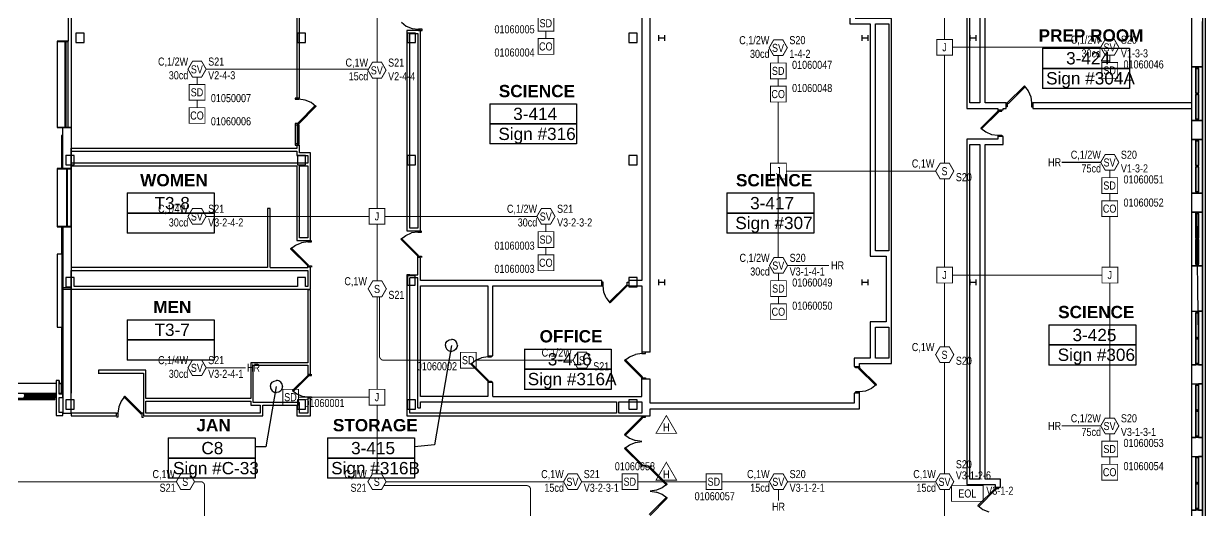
# Model space of a CAD drawing. Header units: inches. Extents: x 10004 to 17737, y 28227 to 35905.
# Drawn here: x 15290 to 17044, y 29352 to 30074 of the extents above; entities that cross this region are included whole.
import ezdxf
from ezdxf.enums import TextEntityAlignment as Align

# ---------------------------------------------------------------- set-up
doc = ezdxf.new("R2010")
doc.units = ezdxf.units.IN
doc.header["$LTSCALE"] = 0.25
doc.header["$MEASUREMENT"] = 0
for name, color, linetype in [('BACKGROUND', 8, 'Continuous'), ('CL-TEXT', 3, 'Continuous'), ('CO DETECTOR', 1, 'Continuous'), ('CONDUIT', 6, 'Continuous'), ('DOOR HOLDER', 1, 'Continuous'), ('EOL', 1, 'Continuous'), ('JUNCTION BOX', 1, 'Continuous'), ('SMOKE DETECTOR', 1, 'Continuous'), ('SPEAKER', 1, 'Continuous'), ('SPEAKER STROBE', 1, 'Continuous')]:
    doc.layers.add(name, color=color, linetype=linetype)
doc.styles.add('Arial', font='arial.ttf', dxfattribs={"width": 0.8})
doc.styles.add('ESSCOE_TEXT', font='arial.ttf', dxfattribs={"width": 0.8, "height": 12})
doc.styles.add('PDF Arial', font='arial.ttf')
doc.styles.add('PDF Arial Bold', font='arialbd.ttf')

# ---------------------------------------------------------------- blocks, each defined once
blk = doc.blocks.new('SIGA-COD')
at = {"layer": 'CO DETECTOR', "const_width": 1.3}
blk.add_lwpolyline([(-11.5, -11.7), (-11.5, 11.7), (11.9, 11.7), (11.9, -11.7)], close=True, dxfattribs=at)
at = {"layer": 'CO DETECTOR', "style": 'Arial', "width": 0.8}
blk.add_text('CO', height=12, dxfattribs=at).set_placement((0, 0), align=Align.MIDDLE)
for tag, p in [('ADDRESS', (20.6, 9)), ('ZONE', (20.6, -8.6))]:
    blk.add_attdef(tag, text='', height=12, dxfattribs=at).set_placement(p, align=Align.MIDDLE_LEFT)
blk.add_attdef('SUBSCRIPT', text='', height=12, dxfattribs=at).set_placement((-16.6, -9), align=Align.MIDDLE_RIGHT)
blk = doc.blocks.new('GC-S7')
at = {"layer": 'SPEAKER', "const_width": 1.46}
blk.add_lwpolyline([(13.8, 0.2), (7.1, 11.9), (-6.4, 11.9), (-13.2, 0.2), (-6.4, -11.5), (7.1, -11.5)], close=True, dxfattribs=at)
at = {"layer": 'SPEAKER', "style": 'Arial', "width": 0.8}
blk.add_text('S', height=12, dxfattribs=at).set_placement((0, 0), align=Align.MIDDLE)
for tag, p in [('C', (-15, 11.5)), ('1/2W', (-14.7, -8.8))]:
    blk.add_attdef(tag, text='', height=12, dxfattribs=at).set_placement(p, align=Align.MIDDLE_RIGHT)
blk.add_attdef('Speaker_Circuit', text='', height=12, dxfattribs=at).set_placement((16.8, -8.8), align=Align.MIDDLE_LEFT)
blk = doc.blocks.new('150X-AQN5')
at = {"layer": 'DOOR HOLDER', "const_width": 1.25}
blk.add_lwpolyline([(15.3, -8.8), (0, 17.6), (-15.3, -8.8)], close=True, dxfattribs=at)
at = {"layer": 'DOOR HOLDER', "style": 'Arial', "width": 0.8}
blk.add_text('H', height=12, dxfattribs=at).set_placement((0, 0), align=Align.MIDDLE)
blk.add_attdef('SUBSCRIPT', text='', height=12, dxfattribs=at).set_placement((11.4, 10.5), align=Align.MIDDLE_LEFT)
blk = doc.blocks.new('GC-S7VM')
at = {"layer": 'SPEAKER STROBE', "const_width": 1.46}
blk.add_lwpolyline([(13.8, 0.2), (7.1, 11.9), (-6.4, 11.9), (-13.2, 0.2), (-6.4, -11.5), (7.1, -11.5)], close=True, dxfattribs=at)
at = {"layer": 'SPEAKER STROBE', "style": 'Arial', "width": 0.8}
blk.add_text('SV', height=12, dxfattribs=at).set_placement((0, 0), align=Align.MIDDLE)
for tag, p in [('C', (-12.9, 11.5)), ('CANDELA', (-12.6, -8.8)), ('1/2W', (-12.6, -29.2))]:
    blk.add_attdef(tag, text='', height=12, dxfattribs=at).set_placement(p, align=Align.MIDDLE_RIGHT)
for tag, p in [('Speaker_Circuit', (16.8, 11.5)), ('Visual_Circuit', (16.8, -8.8))]:
    blk.add_attdef(tag, text='', height=12, dxfattribs=at).set_placement(p, align=Align.MIDDLE_LEFT)
blk = doc.blocks.new('SIGA-PD')
at = {"layer": 'SMOKE DETECTOR', "const_width": 1.3}
blk.add_lwpolyline([(-11.5, -11.7), (-11.5, 11.7), (11.9, 11.7), (11.9, -11.7)], close=True, dxfattribs=at)
at = {"layer": 'SMOKE DETECTOR', "style": 'Arial', "width": 0.8}
blk.add_text('SD', height=12, dxfattribs=at).set_placement((0, 0), align=Align.MIDDLE)
for tag, p in [('ADDRESS', (20.6, 9)), ('ZONE', (20.6, -8.6))]:
    blk.add_attdef(tag, text='', height=12, dxfattribs=at).set_placement(p, align=Align.MIDDLE_LEFT)
blk.add_attdef('SUBSCRIPT', text='', height=12, dxfattribs=at).set_placement((-16.6, -9), align=Align.MIDDLE_RIGHT)
blk = doc.blocks.new('JUNCTION BOX')
at = {"const_width": 1.3}
blk.add_lwpolyline([(-11.5, -11.7), (-11.5, 11.7), (11.9, 11.7), (11.9, -11.7)], close=True, dxfattribs=at)
at = {"style": 'Arial', "width": 0.8}
blk.add_text('J', height=12, dxfattribs=at).set_placement((0, 0), align=Align.MIDDLE)
blk.add_attdef('SUBSCRIPT', text='', height=12, dxfattribs=at).set_placement((-16.6, -9), align=Align.MIDDLE_RIGHT)
blk = doc.blocks.new('EOLR')
at = {"layer": 'EOL', "const_width": 1.25}
blk.add_lwpolyline([(-23.4, 11.7), (23.4, 11.7), (23.4, -11.7), (-23.4, -11.7)], close=True, dxfattribs=at)
at = {"layer": 'EOL', "style": 'Arial', "width": 0.8}
blk.add_text('EOL', height=12, dxfattribs=at).set_placement((0, 0), align=Align.MIDDLE)
for tag, p in [('CIRCUIT#', (28.6, 10.9)), ('EOL_VALUE', (28.9, -9.4))]:
    blk.add_attdef(tag, text='', height=12, dxfattribs=at).set_placement(p, align=Align.MIDDLE_LEFT)

msp = doc.modelspace()

# ---------------------------------------------------------------- linework, layer by layer
at = {"layer": 'BACKGROUND'}
for points in [[(17040, 31492.1), (17040, 28957.2), (16714.4, 28957.2)], [(17044.1, 28953), (17044.1, 31496.3), (17039.9, 31492.2)], [(15360.4, 30300.3), (15360.4, 30130.2), (15360.4, 30048.3), (15360.4, 29920.3), (15360.4, 29889.4)], [(15695.6, 30294), (15695.6, 29963.9)], [(16207.5, 30160.5), (16207.5, 29693.1), (16188.1, 29693.1)], [(16690.2, 30137.8), (16690.2, 30129.9), (16690.2, 29956.6), (16690.2, 29948.6)], [(15348, 30130.2), (15355.9, 30130.2), (15355.9, 30048.3), (15348, 30048.3)], [(16694.3, 30129.9), (16709.3, 30129.9), (16709.3, 29956.6), (16694.3, 29956.6)], [(16694.3, 29956.6), (16694.3, 30129.9)], [(16717.3, 29956.6), (16717.3, 30129.9)], [(16516.6, 30085.6), (16516.6, 30081.8), (16516.6, 30073.8)], [(15850.7, 30076.4), (15858, 30070.6)], [(15858, 30070.6), (15866.6, 30067.1)], [(15866.6, 30067.1), (15875.9, 30065.9), (15875.9, 30063.9)], [(15875.9, 30064), (15881.6, 30064), (15881.6, 30065.9), (15875.9, 30065.9)], [(16516.5, 30073.8), (16546.5, 30073.8), (16546.5, 29737.1), (16546.5, 29729.1)], [(16530.6, 29569.8), (16578.4, 29569.8), (16578.4, 29577.8), (16578.4, 29623.7), (16578.4, 29631.6), (16578.4, 29737.1), (16578.4, 30073.8), (16578.4, 30081.8), (16524.5, 30081.8)], [(16554.4, 30073.8), (16574.5, 30073.8), (16574.5, 29737.1), (16570.4, 29737.1)], [(16554.5, 29737.1), (16554.5, 30073.8)], [(16739.9, 29320.7), (17024.1, 29320.7), (17024.1, 29352.6), (17024.1, 29432.2), (17024.1, 29460.2), (17024.1, 29539.9), (17024.1, 29567.9), (17024.1, 29647.6), (17024.1, 29715.1), (17024.1, 29794.7), (17024.1, 29822.8), (17024.1, 29902.4), (17024.1, 29930.5), (17024.1, 30010.1), (17024.1, 30077.6)], [(17024, 28957.2), (17040, 28957.2), (17040, 28990), (17040, 29069.6), (17040, 29097.7), (17040, 29177.3), (17040, 29205.4), (17040, 29285), (17040, 29352.5), (17040, 29432.2), (17040, 29460.2), (17040, 29539.9), (17040, 29567.9), (17040, 29647.5), (17040, 29715.1), (17040, 29794.7), (17040, 29822.8), (17040, 29902.4), (17040, 29930.5), (17040, 30010.1), (17040, 30077.6)], [(15340, 30048.3), (15340, 30048), (15340, 29920.3)], [(15340, 30048), (15355.9, 30048), (15355.9, 30048.3), (15340, 30048.3)], [(15340, 29920.3), (15351.8, 29920.3), (15351.8, 30048), (15340, 30048)], [(15352.4, 29920.3), (15355.9, 29920.3), (15355.9, 30048), (15352.4, 30048)], [(15352.4, 30048), (15352.4, 29920.3)], [(15367.7, 30046.1), (15379.8, 30046.1), (15379.8, 30060.1), (15367.7, 30060.1)], [(15367.7, 30060.1), (15367.7, 30046.1)], [(15696.5, 30046.1), (15708.3, 30046.1), (15708.3, 30060.1), (15696.5, 30060.1)], [(15696.5, 30060.1), (15696.5, 30046.1)], [(15859, 30063.9), (15859, 29770.8), (15859, 29767)], [(15863.1, 30063.9), (15859, 30063.9)], [(15859.9, 30046.1), (15871.7, 30046.1), (15871.7, 30060.1), (15859.9, 30060.1)], [(15859.9, 30060.1), (15859.9, 30046.1)], [(15874.9, 30063.9), (15863.1, 30063.9)], [(15863.1, 30059.8), (15874.9, 30059.8), (15874.9, 29770.8), (15863.1, 29770.8)], [(15863.1, 29770.8), (15863.1, 30059.8)], [(15874.9, 29767), (15879.1, 29767), (15879.1, 30064), (15874.9, 30064)], [(16188.4, 30046.1), (16200.5, 30046.1), (16200.5, 30060.1), (16188.4, 30060.1)], [(16188.4, 30060.1), (16188.4, 30046.1)], [(16233, 30049), (16233, 30057.2)], [(16233, 30053.1), (16241.9, 30053.1)], [(16241.9, 30049), (16241.9, 30057.2)], [(16534.7, 30049), (16534.7, 30057.2)], [(16534.7, 30053.1), (16543.6, 30053.1)], [(16543.6, 30049), (16543.6, 30057.3)], [(16694.9, 30049), (16694.9, 30057.2)], [(16694.9, 30053.1), (16703.9, 30053.1)], [(16703.9, 30049), (16703.9, 30057.3)], [(16802.6, 30037.8), (16931.6, 30037.8), (16931.6, 30007.9), (16802.6, 30007.9), (16931.6, 30007.9), (16931.6, 29978.2), (16802.6, 29978.2)], [(16802.6, 30037.8), (16802.6, 30007.9), (16802.6, 29978.2)], [(17024, 30010.1), (17040, 30010.1), (17033.9, 30010.1)], [(17029.8, 29971.2), (17029.8, 30007.9), (17029.8, 29971.2), (17029.8, 30007.9), (17029.8, 30010.1), (17024.1, 30010.1)], [(17033.9, 30007.9), (17033.9, 29971.2), (17032.4, 29971.2), (17033.9, 29971.2), (17033.9, 30007.9), (17029.8, 30007.9), (17033.9, 30007.9), (17033.9, 30010.1), (17029.8, 30010.1)], [(17029.8, 30007.9), (17029.8, 29971.2), (17029.8, 29969.3)], [(17029.8, 29971.2), (17033.9, 29971.2), (17033.9, 30007.9), (17029.8, 30007.9), (17033.9, 30007.9), (17033.9, 29971.2)], [(16775.2, 29981.7), (16750.1, 29956.6)], [(16751.4, 29955.3), (16776.5, 29980.5), (16775.3, 29981.8)], [(16775.2, 29981.8), (16781, 29974.4)], [(15693, 29963.9), (15693, 29962)], [(15693, 29962), (15698.7, 29962), (15698.7, 29963.9), (15693, 29963.9)], [(15695.6, 29963.9), (15699.7, 29963.9)], [(15708, 29960.7), (15698.7, 29962)], [(15716.6, 29957.2), (15708, 29960.7)], [(16780.9, 29974.4), (16784.8, 29965.8)], [(16784.8, 29965.8), (16785.8, 29956.6), (16785.8, 29950.8)], [(17029.8, 29932.4), (17029.8, 29969.3), (17029.8, 29932.4), (17029.8, 29969.3), (17029.8, 29932.4), (17029.8, 29930.5), (17024.1, 29930.5)], [(17031.4, 29971.2), (17029.8, 29971.2), (17031.4, 29971.2), (17031.4, 29969.3), (17029.8, 29969.3), (17031.4, 29969.3), (17029.8, 29969.3)], [(17029.8, 29971.2), (17031.4, 29971.2), (17031.4, 29969.3)], [(17029.8, 29930.5), (17033.9, 29930.5), (17033.9, 29932.4), (17029.8, 29932.4), (17033.9, 29932.4), (17033.9, 29969.3), (17029.8, 29969.3)], [(17033.9, 29932.4), (17029.8, 29932.4), (17033.9, 29932.4), (17033.9, 29969.3), (17032.4, 29969.3)], [(17033.9, 29969.3), (17033.9, 29932.4), (17033.9, 29969.3), (17032.4, 29969.3), (17033.9, 29969.3), (17033.9, 29971.2), (17032.4, 29971.2)], [(15697.4, 29927.3), (15722.9, 29952.7)], [(15723, 29952.8), (15723.9, 29951.5), (15698.8, 29926)], [(15723.9, 29951.5), (15716.6, 29957.2)], [(15982, 29955.3), (16110.7, 29955.3), (16110.7, 29925.7), (15982, 29925.7), (16110.7, 29925.7), (16110.7, 29895.7), (15982, 29895.7)], [(15982, 29955.3), (15982, 29925.7), (15982, 29895.7)], [(16690.2, 29948.6), (16736.1, 29948.6), (16736.1, 29946.4), (16736.1, 29944.5), (16710.9, 29919.3)], [(16736.1, 29944.5), (16737.3, 29943.2), (16711.8, 29918)], [(16744, 29948.6), (16748.2, 29948.6), (16748.2, 29956.6), (16717.3, 29956.6)], [(16736, 29946.4), (16744, 29946.4), (16744, 29948.6)], [(16736, 29944.5), (16741.8, 29944.5), (16741.8, 29946.4)], [(16748.2, 29956.6), (16750.1, 29956.6), (16750.1, 29950.9), (16748.2, 29950.9)], [(16750.1, 29956.6), (16751.3, 29955.3)], [(16785.8, 29956.6), (16788, 29956.6), (16788, 29948.6)], [(16785.8, 29950.9), (16788, 29950.9)], [(16788, 29948.6), (17024.1, 29948.6), (17024.1, 29956.6), (16788, 29956.6)], [(15693, 29924.1), (15698.7, 29924.1), (15698.7, 29926), (15697.4, 29927.3)], [(15693, 29926), (15693, 29924.1), (15693, 29896.1), (15693, 29894.1)], [(15698.7, 29926), (15693, 29926)], [(17024, 29930.5), (17040, 29930.5), (17033.9, 29930.5)], [(15340, 29920.3), (15340, 29920.3)], [(15346.4, 29908.2), (15346.4, 29907.8), (15346.4, 29859.1)], [(15346.4, 29907.8), (15348, 29907.8), (15348, 29908.2), (15346.4, 29908.2)], [(15346.7, 29859.1), (15348, 29859.1), (15348, 29889.4), (15348, 29920.3)], [(15348, 29859.1), (15348, 29907.8), (15346.7, 29907.8)], [(15346.7, 29907.8), (15346.7, 29859.1)], [(15348, 29920.3), (15360.4, 29920.3), (15356, 29920.3)], [(15355.9, 29920.3), (15355.9, 29920.3)], [(15696.2, 29924.1), (15696.2, 29896)], [(15696.2, 29896), (15697.1, 29896), (15697.1, 29924.1), (15696.2, 29924.1)], [(15698.7, 29924.1), (15698.7, 29896)], [(16726.8, 29909.8), (16736.1, 29908.8), (16736.1, 29906.6), (16736.1, 29902.7), (16690.2, 29902.7)], [(16711.8, 29918), (16710.9, 29919.3)], [(16710.9, 29919.3), (16718.2, 29913.6)], [(16718.2, 29913.6), (16726.8, 29909.8)], [(16736, 29908.8), (16741.8, 29908.8), (16741.8, 29906.6)], [(15695.6, 29894.1), (15695.6, 29889), (15360.4, 29889)], [(15693, 29894.1), (15698.7, 29894.1), (15698.7, 29896), (15693, 29896)], [(15699.7, 29882.7), (15699.7, 29894.1), (15695.6, 29894.1)], [(16690.2, 29902.7), (16690.2, 29894.8), (16690.2, 29398.4), (16690.2, 29390.5)], [(16694.3, 29894.8), (16709.3, 29894.8), (16709.3, 29398.4), (16694.3, 29398.4)], [(16694.3, 29398.4), (16694.3, 29894.8)], [(16717.2, 29894.8), (16744, 29894.8), (16744, 29902.7), (16744, 29906.6), (16736, 29906.6)], [(16717.3, 29398.4), (16717.3, 29894.8)], [(17024, 29902.4), (17040, 29902.4), (17033.9, 29902.4)], [(17029.8, 29863.6), (17029.8, 29900.5), (17029.8, 29863.6), (17029.8, 29900.5), (17029.8, 29902.4), (17024.1, 29902.4)], [(17033.9, 29900.5), (17033.9, 29863.6), (17032.4, 29863.6), (17033.9, 29863.6), (17033.9, 29900.5), (17029.8, 29900.5), (17033.9, 29900.5), (17033.9, 29902.4), (17029.8, 29902.4)], [(17029.8, 29900.5), (17029.8, 29863.6), (17029.8, 29861.6)], [(17029.8, 29863.6), (17033.9, 29863.6), (17033.9, 29900.5), (17029.8, 29900.5), (17033.9, 29900.5), (17033.9, 29863.6)], [(15352.8, 29864.8), (15364.9, 29864.8), (15364.9, 29878.8), (15352.8, 29878.8)], [(15352.8, 29878.9), (15352.8, 29864.8)], [(15360.4, 29884.9), (15695.6, 29884.9), (15695.6, 29878.5)], [(15699.7, 29878.5), (15711.8, 29878.5), (15711.8, 29867.1), (15360.4, 29867.1)], [(15695.6, 29878.5), (15699.7, 29878.5)], [(15696.5, 29864.8), (15708.3, 29864.8), (15708.3, 29878.8), (15696.5, 29878.8)], [(15696.5, 29878.8), (15696.5, 29864.8)], [(15711.8, 29752.7), (15715.6, 29752.7), (15715.6, 29878.5), (15715.6, 29882.7), (15699.7, 29882.7)], [(15859.9, 29864.8), (15871.7, 29864.8), (15871.7, 29878.8), (15859.9, 29878.8)], [(15859.9, 29878.8), (15859.9, 29864.8)], [(16188.4, 29878.8), (16188.4, 29864.8)], [(16188.4, 29864.8), (16200.5, 29864.8), (16200.5, 29878.8), (16188.4, 29878.8)], [(15340, 29859.1), (15340, 29858.8), (15340, 29773.1), (15340, 29772.8)], [(15340, 29858.8), (15360.4, 29858.8), (15360.4, 29859.1), (15340, 29859.1)], [(15340, 29773.1), (15354, 29773.1), (15354, 29858.8), (15340, 29858.8)], [(15348, 29859.1), (15360.4, 29859.1), (15360.4, 29772.8), (15360.4, 29712.2)], [(15354.6, 29858.8), (15354.6, 29773.1)], [(15354.7, 29773.1), (15360.4, 29773.1), (15360.4, 29858.8), (15354.7, 29858.8)], [(15360.4, 29863.2), (15695.6, 29863.2), (15695.6, 29752.7)], [(15699.7, 29863.2), (15711.8, 29863.2), (15711.8, 29756.5), (15699.7, 29756.5)], [(15699.7, 29756.5), (15699.7, 29863.2)], [(17029.8, 29824.7), (17029.8, 29861.6), (17029.8, 29824.7), (17029.8, 29861.6), (17029.8, 29824.7), (17029.8, 29822.8), (17024.1, 29822.8)], [(17031.4, 29863.6), (17029.8, 29863.6), (17031.4, 29863.6), (17031.4, 29861.6), (17029.8, 29861.6), (17031.4, 29861.6), (17029.8, 29861.6)], [(17029.8, 29863.6), (17031.4, 29863.6), (17031.4, 29861.6)], [(17029.8, 29822.8), (17033.9, 29822.8), (17033.9, 29824.7), (17029.8, 29824.7), (17033.9, 29824.7), (17033.9, 29861.6), (17029.8, 29861.6)], [(17033.9, 29824.7), (17029.8, 29824.7), (17033.9, 29824.7), (17033.9, 29861.6), (17032.4, 29861.6)], [(17033.9, 29861.6), (17033.9, 29824.7), (17033.9, 29861.6), (17032.4, 29861.6), (17033.9, 29861.6), (17033.9, 29863.6), (17032.4, 29863.6)], [(15443.9, 29823.1), (15572.9, 29823.1), (15572.9, 29793.1), (15443.9, 29793.1), (15572.9, 29793.1), (15572.9, 29763.2), (15443.9, 29763.2)], [(15443.9, 29823.1), (15443.9, 29793.1), (15443.9, 29763.2)], [(16333.7, 29823.1), (16462.7, 29823.1), (16462.7, 29793.2), (16333.7, 29793.2), (16462.7, 29793.2), (16462.7, 29763.2), (16333.7, 29763.2)], [(16333.7, 29823.1), (16333.7, 29793.1), (16333.7, 29763.2)], [(17024, 29822.8), (17040, 29822.8), (17033.9, 29822.8)], [(15651.9, 29799.8), (15651.9, 29712.2), (15360.4, 29712.2)], [(15655.7, 29712.2), (15655.7, 29799.8), (15651.9, 29799.8)], [(17024, 29794.7), (17040, 29794.7), (17033.9, 29794.7)], [(17029.8, 29756.2), (17029.8, 29792.8), (17029.8, 29756.2), (17029.8, 29792.8), (17029.8, 29794.7), (17024.1, 29794.7)], [(17033.9, 29792.8), (17033.9, 29756.2), (17032.4, 29756.2), (17033.9, 29756.2), (17033.9, 29792.8), (17029.8, 29792.8), (17033.9, 29792.8), (17033.9, 29794.7), (17029.8, 29794.7)], [(17029.8, 29792.8), (17029.8, 29756.2), (17029.8, 29754)], [(17029.8, 29756.2), (17033.9, 29756.2), (17033.9, 29792.8), (17029.8, 29792.8), (17033.9, 29792.8), (17033.9, 29756.2)], [(17032.3, 29792.8), (17031.4, 29792.8)], [(15360.4, 29772.8), (15360.4, 29773.1), (15340, 29773.1)], [(15340, 29772.8), (15360.4, 29772.8), (15348, 29772.8)], [(15346.4, 29772.8), (15346.4, 29732.3)], [(15346.7, 29772.8), (15346.7, 29540.5), (15346.7, 29526.2)], [(15348, 29526.2), (15348, 29540.5), (15346.7, 29540.5), (15348, 29540.5), (15348, 29772.8), (15346.7, 29772.8)], [(15348, 29772.8), (15348, 29680.1)], [(15695.6, 29752.7), (15699.7, 29752.7)], [(15699.7, 29752.7), (15711.8, 29752.7), (15711.8, 29750.5), (15702.3, 29749.2)], [(15711.8, 29750.5), (15717.2, 29750.5), (15717.2, 29752.7)], [(15849.7, 29754.3), (15857.1, 29760)], [(15851, 29755.6), (15849.8, 29754.3)], [(15863.1, 29701.4), (15874.9, 29701.4), (15874.9, 29727.2), (15874.9, 29729.1), (15849.8, 29754.3)], [(15874.9, 29729.1), (15876.2, 29730.4), (15851, 29755.5)], [(15857.1, 29760), (15865.7, 29763.8)], [(15859, 29767), (15874.9, 29767), (15874.9, 29764.8), (15865.7, 29763.8)], [(15874.9, 29764.8), (15880.6, 29764.8), (15880.6, 29767)], [(17029.8, 29717.3), (17029.8, 29754), (17029.8, 29717.3), (17029.8, 29754), (17029.8, 29717.3), (17029.8, 29715.1), (17024.1, 29715.1)], [(17031.4, 29756.2), (17029.8, 29756.2), (17031.4, 29756.2), (17031.4, 29754), (17029.8, 29754), (17031.4, 29754), (17029.8, 29754)], [(17029.8, 29756.2), (17031.4, 29756.2), (17031.4, 29754)], [(17029.8, 29715.1), (17033.9, 29715.1), (17033.9, 29717.3), (17029.8, 29717.3), (17033.9, 29717.3), (17033.9, 29754), (17029.8, 29754)], [(17033.9, 29717.3), (17029.8, 29717.3), (17033.9, 29717.3), (17033.9, 29754), (17032.4, 29754)], [(17032.3, 29754), (17032.3, 29756.2)], [(17033.9, 29754), (17033.9, 29717.3), (17033.9, 29754), (17032.4, 29754), (17033.9, 29754), (17033.9, 29756.2), (17032.4, 29756.2)], [(15346.4, 29732.3), (15346.7, 29732.3), (15340, 29732.3)], [(15340, 29732.3), (15340, 29623.7)], [(15655.8, 29712.2), (15711.8, 29712.2), (15711.8, 29712.9), (15711.8, 29714.8), (15686.3, 29739.9)], [(15686.3, 29739.9), (15693.6, 29745.7)], [(15687.6, 29741.2), (15686.3, 29739.9)], [(15711.8, 29714.8), (15712.7, 29716), (15687.6, 29741.2)], [(15693.7, 29745.7), (15702.3, 29749.2)], [(16570.4, 29737.1), (16554.4, 29737.1)], [(15711.8, 29714.8), (15717.2, 29714.8), (15717.2, 29712.9)], [(15874.9, 29729.1), (15880.6, 29729.1), (15880.6, 29727.2)], [(15879.1, 29693.1), (15879.1, 29727.2), (15874.9, 29727.2)], [(16546.5, 29729.1), (16570.4, 29729.1), (16570.4, 29631.6), (16546.5, 29631.6)], [(17024, 29715.1), (17040, 29715.1), (17033.9, 29715.1)], [(15348, 29680.1), (15360.4, 29680.1), (15360.4, 29708.1)], [(15364.9, 29684.2), (15364.9, 29697.6), (15352.8, 29697.6)], [(15352.8, 29697.6), (15352.8, 29683.6)], [(15360.4, 29708.1), (15711.8, 29708.1), (15711.8, 29684.2), (15708.3, 29684.2)], [(15696.5, 29697.6), (15696.5, 29684.2), (15364.8, 29684.2)], [(15708.3, 29684.2), (15708.3, 29697.6), (15696.5, 29697.6)], [(15711.8, 29680.4), (15715.6, 29680.4), (15715.6, 29712.9), (15711.8, 29712.9)], [(15859, 29701.4), (15859, 29682.3), (15859, 29496.2), (15859, 29492.1)], [(15863.1, 29701.4), (15859, 29701.4)], [(15859.6, 29686.4), (15871.4, 29686.4), (15871.4, 29700.1), (15859.6, 29700.1)], [(15859.6, 29700.1), (15859.6, 29686.4)], [(15874.9, 29504.2), (15874.9, 29697.3), (15863.1, 29697.3)], [(15863.1, 29496.2), (15863.1, 29682.3), (15863.1, 29697.3)], [(16188.4, 29683.6), (16200.5, 29683.6), (16200.5, 29697.6), (16188.4, 29697.6)], [(16188.4, 29697.6), (16188.4, 29683.6)], [(15348, 29682.3), (15348, 29496.2)], [(15348, 29496.2), (15360.7, 29496.2), (15360.7, 29682.3), (15348, 29682.3)], [(15352.8, 29683.6), (15360.4, 29683.6), (15360.4, 29680.4)], [(15360.4, 29680.4), (15711.8, 29680.4)], [(15986.7, 29685.2), (16148.3, 29685.2), (16148.3, 29693.1), (15879.1, 29693.1)], [(15879.1, 29521.1), (15879.1, 29685.2)], [(15879.1, 29685.1), (15978.8, 29685.1), (15978.8, 29581.6), (15978.8, 29579.7), (15969.5, 29578.4)], [(15978.7, 29581.6), (15986.7, 29581.6), (15986.7, 29685.1)], [(16148.2, 29685.1), (16150.1, 29685.1), (16150.1, 29690.9), (16148.2, 29690.9)], [(16151.4, 29675.9), (16150.2, 29685.1)], [(16184.9, 29686.4), (16159.4, 29661.3)], [(16160.7, 29660), (16185.9, 29685.2), (16185.9, 29690.9)], [(16185.9, 29685.2), (16184.9, 29686.4)], [(16188.1, 29693.1), (16188.1, 29685.1), (16185.8, 29685.1)], [(16185.8, 29690.9), (16188.1, 29690.9)], [(16188.1, 29685.2), (16207.5, 29685.2), (16207.5, 29586.7), (16207.5, 29584.8), (16198.3, 29583.5)], [(16233, 29686.4), (16233, 29694.7)], [(16233, 29690.6), (16241.9, 29690.6)], [(16241.9, 29686.4), (16241.9, 29694.7)], [(16534.7, 29686.4), (16534.7, 29694.7)], [(16534.7, 29690.6), (16543.6, 29690.6)], [(16543.6, 29686.4), (16543.6, 29694.7)], [(16694.9, 29686.4), (16694.9, 29694.7)], [(16694.9, 29690.6), (16703.9, 29690.6)], [(16703.9, 29686.4), (16703.9, 29694.7)], [(15711.8, 29679.4), (15711.8, 29571.1), (15627.1, 29571.1)], [(15711.8, 29554.2), (15715.6, 29554.2), (15715.6, 29679.4), (15711.8, 29679.4)], [(16154.9, 29667.3), (16151.4, 29675.9)], [(16159.4, 29661.3), (16160.7, 29660), (16155, 29667.3)], [(17024, 29647.5), (17040, 29647.5), (17033.9, 29647.5)], [(17024.1, 29647.6), (17029.8, 29647.6), (17029.8, 29645.3), (17029.8, 29608.7), (17029.8, 29645.3), (17029.8, 29608.7), (17029.8, 29645.3)], [(17029.8, 29647.6), (17033.9, 29647.6), (17033.9, 29645.3), (17029.8, 29645.3), (17033.9, 29645.3), (17029.8, 29645.3), (17033.9, 29645.3), (17033.9, 29608.7), (17032.4, 29608.7), (17033.9, 29608.7), (17033.9, 29606.8), (17032.4, 29606.8), (17033.9, 29606.8), (17032.4, 29606.8)], [(17029.8, 29608.7), (17033.9, 29608.7), (17033.9, 29645.3), (17033.9, 29608.7), (17032.4, 29608.7)], [(15443.9, 29634.8), (15572.9, 29634.8), (15572.9, 29604.9), (15443.9, 29604.9), (15572.9, 29604.9), (15572.9, 29574.9), (15443.9, 29574.9)], [(15443.9, 29634.8), (15443.9, 29604.9), (15443.9, 29574.9)], [(16546.5, 29631.6), (16546.5, 29623.7), (16546.5, 29577.8), (16530.5, 29577.8)], [(16811.8, 29627.5), (16940.9, 29627.5), (16940.9, 29597.5), (16811.8, 29597.5), (16940.9, 29597.5), (16940.9, 29567.6), (16811.8, 29567.6)], [(16811.9, 29627.5), (16811.9, 29597.5), (16811.9, 29567.6)], [(15340, 29623.7), (15346.7, 29623.7), (15346.4, 29623.7)], [(15346.4, 29623.7), (15346.4, 29526.8)], [(16554.4, 29623.7), (16574.5, 29623.7), (16574.5, 29577.8), (16554.4, 29577.8)], [(16554.5, 29577.8), (16554.5, 29623.7)], [(15924.9, 29596.6), (15900.1, 29449.1)], [(17024.1, 29567.9), (17029.8, 29567.9), (17029.8, 29569.8), (17029.8, 29606.8), (17029.8, 29569.8), (17029.8, 29606.8)], [(17031.4, 29606.8), (17029.8, 29606.8), (17031.4, 29606.8), (17031.4, 29608.7), (17029.8, 29608.7), (17031.4, 29608.7), (17029.8, 29608.7)], [(17029.8, 29569.8), (17029.8, 29606.8), (17029.8, 29608.7)], [(17031.4, 29608.7), (17031.4, 29606.8), (17029.8, 29606.8)], [(17029.8, 29606.8), (17033.9, 29606.8), (17033.9, 29569.8), (17029.8, 29569.8), (17033.9, 29569.8), (17033.9, 29567.9), (17029.8, 29567.9)], [(17033.9, 29569.8), (17033.9, 29606.8)], [(15953.6, 29569.2), (15960.9, 29574.9)], [(15960.9, 29574.9), (15969.5, 29578.4)], [(15978.8, 29579.7), (15984.5, 29579.7), (15984.5, 29581.6)], [(16033.2, 29591.5), (16161.9, 29591.5), (16161.9, 29561.5), (16033.2, 29561.5), (16161.9, 29561.5), (16161.9, 29531.6), (16033.2, 29531.6)], [(16033.3, 29591.5), (16033.3, 29561.5), (16033.3, 29531.6)], [(16182, 29574.3), (16189.4, 29580)], [(16183.3, 29575.5), (16182, 29574.3)], [(16207.5, 29548.8), (16208.8, 29550.1), (16183.3, 29575.5)], [(16189.4, 29580), (16198.3, 29583.5)], [(16207.5, 29584.8), (16213.2, 29584.8), (16213.2, 29586.7)], [(16219.9, 29586.7), (16207.5, 29586.7)], [(16530.6, 29577.8), (16522.6, 29577.8)], [(16522.6, 29577.8), (16522.6, 29565.7)], [(15471.6, 29517.9), (15471.6, 29555.8), (15471.6, 29559.9), (15400.9, 29559.9)], [(15400.9, 29559.9), (15400.9, 29555.8)], [(15627.1, 29571.1), (15627.1, 29567.3), (15627.1, 29517.9), (15471.6, 29517.9)], [(15630.9, 29567.3), (15711.8, 29567.3), (15711.8, 29554.2), (15711.8, 29552.3), (15689.2, 29529.7)], [(15630.9, 29512.1), (15630.9, 29567.3)], [(15953.6, 29569.2), (15978.8, 29544), (15978.8, 29541.8), (15978.8, 29521.1), (15879.1, 29521.1)], [(15954.6, 29570.5), (15953.6, 29569.2)], [(15978.8, 29544), (15980, 29545), (15954.5, 29570.5)], [(15986.7, 29521.1), (16207.5, 29521.1), (16207.5, 29546.9), (16207.5, 29548.8), (16182.1, 29574.3)], [(16522.6, 29565.7), (16530.6, 29565.7), (16530.6, 29569.8)], [(16524.8, 29563.8), (16524.8, 29565.7)], [(16530.6, 29565.7), (16530.6, 29563.8), (16524.9, 29563.8)], [(16530.6, 29563.8), (16529.3, 29562.5)], [(16529.3, 29562.5), (16554.8, 29537.3)], [(16554.8, 29537.3), (16556, 29538.6), (16530.5, 29563.8)], [(17033.9, 29567.9), (17040, 29567.9), (17024, 29567.9)], [(15338.4, 29540.5), (15197.2, 29540.5)], [(15338.4, 29545), (15338.4, 29497.2), (15338.4, 29493)], [(15342.5, 29545), (15338.4, 29545)], [(15342.5, 29524.6), (15342.5, 29545), (15342.5, 29540.5)], [(15342.5, 29540.5), (15342.9, 29540.5), (15342.9, 29545), (15342.5, 29545)], [(15342.6, 29526.2), (15346.4, 29526.2), (15346.4, 29540.5), (15342.6, 29540.5)], [(15346.4, 29540.5), (15346.4, 29540.5)], [(15400.8, 29555.8), (15467.7, 29555.8), (15467.7, 29496.2), (15467.7, 29492.1)], [(15711.8, 29552.3), (15712.7, 29551), (15690.4, 29528.7)], [(15711.8, 29552.3), (15717.2, 29552.3), (15717.2, 29554.2)], [(15986.7, 29521.1), (15986.7, 29541.8), (15978.7, 29541.8)], [(15978.8, 29544), (15984.5, 29544), (15984.5, 29541.8)], [(16207.5, 29548.8), (16213.2, 29548.8), (16213.2, 29546.9)], [(16219.9, 29510.9), (16219.9, 29546.9), (16207.5, 29546.9)], [(17024, 29539.9), (17040, 29539.9), (17033.9, 29539.9)], [(17024.1, 29539.9), (17029.8, 29539.9), (17029.8, 29538), (17029.8, 29501), (17029.8, 29538), (17029.8, 29501), (17029.8, 29538)], [(17029.8, 29539.9), (17033.9, 29539.9), (17033.9, 29538), (17029.8, 29538), (17033.9, 29538), (17029.8, 29538), (17033.9, 29538), (17033.9, 29501), (17032.4, 29501), (17033.9, 29501), (17033.9, 29499.1), (17032.4, 29499.1), (17033.9, 29499.1), (17032.4, 29499.1)], [(15197.2, 29526.2), (15338.4, 29526.2)], [(15291.9, 29519.8), (15291.9, 29524.9), (15290, 29524.9)], [(15291.9, 29524.9), (15336.2, 29524.9), (15336.2, 29519.8)], [(15291.9, 29522.7), (15336.2, 29522.7), (15336.2, 29523.6), (15291.9, 29523.6), (15336.2, 29523.6)], [(15291.9, 29523.6), (15291.9, 29522.7)], [(15336.2, 29519.8), (15338.4, 29519.8), (15338.4, 29524.9), (15336.2, 29524.9)], [(15342.6, 29519.5), (15348, 29519.5), (15348, 29524.6), (15342.6, 29524.6)], [(15346.7, 29526.8), (15346.4, 29526.8)], [(15348, 29538), (15346.7, 29538)], [(15348, 29534.1), (15346.7, 29534.1)], [(15348, 29530), (15346.7, 29530)], [(15665, 29535.7), (15649.4, 29446.5)], [(15690.5, 29528.7), (15689.2, 29529.7)], [(15689.2, 29529.7), (15695.6, 29524.9)], [(15695.5, 29524.9), (15703.5, 29521.7)], [(16522.6, 29525.9), (16522.6, 29510.9), (16219.9, 29510.9)], [(16220, 29502.9), (16530.6, 29502.9), (16530.6, 29510.9), (16530.6, 29525.9), (16522.6, 29525.9)], [(16524.8, 29528.1), (16524.8, 29525.9)], [(16530.6, 29525.9), (16530.6, 29528.1), (16524.9, 29528.1)], [(16539.8, 29529), (16530.5, 29528.1)], [(16548.4, 29532.9), (16539.8, 29529)], [(16556, 29538.6), (16548.4, 29532.9)], [(17029.8, 29501), (17033.9, 29501), (17033.9, 29538), (17033.9, 29501)], [(17032.4, 29501), (17033.9, 29501), (17033.9, 29538)], [(15290, 29519.8), (15291.9, 29519.8), (15291.9, 29520.8)], [(15336.2, 29520.8), (15336.2, 29519.8), (15291.9, 29519.8)], [(15336.2, 29518.2), (15336.2, 29518.2)], [(15336.2, 29518.2), (15336.2, 29518.2)], [(15336.2, 29518.2), (15336.2, 29518.2)], [(15336.2, 29516.9), (15336.2, 29517.3), (15336.2, 29516.9), (15336.2, 29517.3), (15336.2, 29517.6), (15336.2, 29517.3), (15336.2, 29517.6), (15336.2, 29517.9), (15336.2, 29517.6), (15336.2, 29517.9), (15336.2, 29518.2), (15336.2, 29517.9), (15336.2, 29518.2), (15336.2, 29517.9), (15336.2, 29517.6), (15336.2, 29517.3), (15336.2, 29516.9), (15336.2, 29516.6)], [(15336.2, 29517.9), (15336.2, 29517.9)], [(15336.2, 29517.9), (15336.2, 29517.9)], [(15336.2, 29517.9), (15336.2, 29517.9)], [(15336.2, 29517.9), (15336.2, 29517.9)], [(15336.2, 29517.3), (15336.2, 29517.3)], [(15336.2, 29517.3), (15336.2, 29517.3)], [(15336.2, 29517.3), (15336.2, 29517.3)], [(15336.2, 29517.3), (15336.2, 29517.3)], [(15336.2, 29516.9), (15336.2, 29516.9)], [(15336.2, 29516.9), (15336.2, 29516.9)], [(15342.5, 29497.2), (15342.5, 29519.5)], [(15352.8, 29502.3), (15364.9, 29502.3), (15364.9, 29516.3), (15352.8, 29516.3)], [(15352.8, 29516.3), (15352.8, 29502.3)], [(15431.1, 29505.5), (15429.8, 29496.2)], [(15434.6, 29514.1), (15431.1, 29505.5)], [(15439.1, 29520.1), (15440.4, 29521.4), (15434.6, 29514.1)], [(15464.3, 29495), (15439.1, 29520.1)], [(15440.3, 29521.4), (15465.5, 29496.2), (15465.5, 29490.5)], [(15467.7, 29492.1), (15644.9, 29492.1), (15644.9, 29496.2), (15644.9, 29508)], [(15471.6, 29496.2), (15471.6, 29514.1)], [(15471.6, 29514.1), (15627.1, 29514.1), (15627.1, 29512.2), (15627.1, 29508)], [(15627.1, 29508), (15641.1, 29508), (15641.1, 29496.2), (15471.6, 29496.2)], [(15695.6, 29512.2), (15630.9, 29512.2)], [(15644.9, 29508), (15695.6, 29508), (15695.6, 29492.1)], [(15699.7, 29496.2), (15699.7, 29512.2), (15695.6, 29512.2)], [(15696.5, 29502.3), (15708.3, 29502.3), (15708.3, 29516.3), (15696.5, 29516.3)], [(15696.5, 29516.3), (15696.5, 29502.3)], [(15703.5, 29521.7), (15711.8, 29520.4), (15711.8, 29518.5), (15711.8, 29496.2), (15699.7, 29496.2)], [(15711.8, 29520.4), (15717.2, 29520.4), (15717.2, 29518.5)], [(15711.8, 29492.1), (15715.6, 29492.1), (15715.6, 29518.5), (15711.8, 29518.5)], [(15859.9, 29502.3), (15871.7, 29502.3), (15871.7, 29516.3), (15859.9, 29516.3)], [(15859.9, 29516.3), (15859.9, 29502.3)], [(15879.1, 29513.1), (16169.9, 29513.1), (16169.9, 29496.2), (15863.2, 29496.2)], [(15874.9, 29504.2), (15879.1, 29504.2), (15879.1, 29513.1)], [(16173.7, 29513.1), (16207.5, 29513.1), (16207.5, 29496.2), (16173.7, 29496.2)], [(16173.7, 29496.2), (16173.7, 29513.1)], [(16188.4, 29502.3), (16200.5, 29502.3), (16200.5, 29516.3), (16188.4, 29516.3)], [(16188.4, 29516.3), (16188.4, 29502.3)], [(15338.4, 29493), (15348, 29493), (15348, 29497.2), (15342.6, 29497.2)], [(15360.7, 29492.1), (15427.9, 29492.1), (15427.9, 29496.2), (15360.7, 29496.2)], [(15360.7, 29496.2), (15360.7, 29492.1)], [(15427.9, 29496.2), (15429.8, 29496.2), (15429.8, 29490.5), (15427.9, 29490.5)], [(15465.5, 29496.2), (15464.3, 29494.9)], [(15467.7, 29496.2), (15465.5, 29496.2)], [(15465.5, 29490.5), (15467.7, 29490.5)], [(15695.6, 29492.1), (15699.7, 29492.1)], [(15699.7, 29492.1), (15711.8, 29492.1)], [(15859, 29492.1), (16169.9, 29492.1)], [(16169.9, 29492.1), (16173.7, 29492.1)], [(16173.7, 29492.1), (16207.5, 29492.1), (16207.5, 29490.2), (16182.1, 29464.7)], [(16207.5, 29490.2), (16208.8, 29488.9), (16183.3, 29463.4)], [(16207.5, 29492.1), (16219.9, 29492.1), (16219.9, 29502.9)], [(16207.5, 29490.2), (16213.2, 29490.2), (16213.2, 29492.1)], [(17024.1, 29460.2), (17029.8, 29460.2), (17029.8, 29462.1), (17029.8, 29499.1), (17029.8, 29462.1), (17029.8, 29499.1)], [(17031.4, 29499.1), (17029.8, 29499.1), (17031.4, 29499.1), (17031.4, 29501), (17029.8, 29501), (17031.4, 29501), (17029.8, 29501)], [(17029.8, 29462.1), (17029.8, 29499.1), (17029.8, 29501)], [(17031.4, 29501), (17031.4, 29499.1), (17029.8, 29499.1)], [(17029.8, 29499.1), (17033.9, 29499.1), (17033.9, 29462.1), (17029.8, 29462.1), (17033.9, 29462.1), (17033.9, 29460.2), (17029.8, 29460.2)], [(17033.9, 29462.1), (17033.9, 29499.1)], [(15504.7, 29459.6), (15633.8, 29459.6), (15633.8, 29429.6), (15504.7, 29429.6), (15633.8, 29429.6), (15633.8, 29399.7), (15504.7, 29399.7)], [(15504.7, 29459.6), (15504.7, 29429.6), (15504.7, 29399.7)], [(15741.1, 29459.6), (15870.1, 29459.6), (15870.1, 29429.6), (15741.1, 29429.6), (15870.1, 29429.6), (15870.1, 29399.7), (15741.1, 29399.7)], [(15741.1, 29459.6), (15741.1, 29429.6), (15741.1, 29399.7)], [(16183.3, 29463.4), (16182, 29464.7)], [(16182, 29464.7), (16189.4, 29459)], [(16189.4, 29459), (16198.3, 29455.5)], [(16189.4, 29449.4), (16198.3, 29452.9)], [(16198.3, 29452.9), (16207.5, 29454.2), (16198.3, 29455.5)], [(17033.9, 29460.2), (17040, 29460.2), (17024, 29460.2)], [(15649.3, 29446.5), (15633.7, 29446.5)], [(15900.1, 29449.1), (15870.1, 29446.5)], [(16182, 29443.7), (16189.4, 29449.4)], [(16183.3, 29444.9), (16182, 29443.7)], [(16207.5, 29416.3), (16207.5, 29418.5), (16182.1, 29443.7)], [(16207.5, 29418.5), (16208.8, 29419.8), (16183.3, 29444.9)], [(16207.5, 29418.5), (16213.2, 29418.5), (16213.2, 29416.3)], [(16214.2, 29416.3), (16214.2, 29418.5)], [(16219.9, 29418.5), (16219.9, 29416.3), (16214.2, 29416.3)], [(17024, 29432.2), (17040, 29432.2), (17033.9, 29432.2)], [(17024.1, 29432.2), (17029.8, 29432.2), (17029.8, 29430.3), (17029.8, 29393.6), (17029.8, 29430.3), (17029.8, 29393.6), (17029.8, 29430.3)], [(17029.8, 29432.2), (17033.9, 29432.2), (17033.9, 29430.3), (17029.8, 29430.3), (17033.9, 29430.3), (17029.8, 29430.3), (17033.9, 29430.3), (17033.9, 29393.6), (17032.4, 29393.6), (17033.9, 29393.6), (17033.9, 29391.4), (17032.4, 29391.4), (17033.9, 29391.4), (17032.4, 29391.4)], [(17029.8, 29393.6), (17033.9, 29393.6), (17033.9, 29430.3), (17033.9, 29393.6)], [(17032.4, 29393.6), (17033.9, 29393.6), (17033.9, 29430.3)], [(16219.9, 29416.3), (16218.7, 29415.3)], [(16218.7, 29415.3), (16243.8, 29389.8)], [(16243.8, 29389.8), (16245.1, 29391.1), (16220, 29416.3)], [(16229.2, 29381.9), (16220, 29380.6), (16229.2, 29379.3)], [(16237.8, 29385.4), (16229.2, 29381.9)], [(16245.1, 29391.1), (16237.8, 29385.4)], [(16690.2, 29390.5), (16731.9, 29390.5), (16731.9, 29386.6), (16731.9, 29384.4), (16706.4, 29359.2)], [(16731.9, 29384.4), (16733.2, 29383.4), (16707.7, 29358)], [(16731.9, 29398.4), (16717.3, 29398.4)], [(16731.9, 29386.6), (16739.9, 29386.6), (16739.9, 29398.4), (16731.9, 29398.4)], [(16731.9, 29384.4), (16737.6, 29384.4), (16737.6, 29386.6)], [(17024.1, 29352.5), (17029.8, 29352.5), (17029.8, 29354.8), (17029.8, 29391.4), (17029.8, 29354.8), (17029.8, 29391.4)], [(17031.4, 29391.4), (17029.8, 29391.4), (17031.4, 29391.4), (17031.4, 29393.6), (17029.8, 29393.6), (17031.4, 29393.6), (17029.8, 29393.6)], [(17029.8, 29354.8), (17029.8, 29391.4), (17029.8, 29393.6)], [(17031.4, 29393.6), (17031.4, 29391.4), (17029.8, 29391.4)], [(17029.8, 29391.4), (17033.9, 29391.4), (17033.9, 29354.8), (17029.8, 29354.8), (17033.9, 29354.8), (17033.9, 29352.5), (17029.8, 29352.5)], [(17033.9, 29354.8), (17033.9, 29391.4)], [(16218.7, 29345.9), (16243.8, 29371.3)], [(16243.8, 29371.3), (16245.1, 29370.1), (16220, 29344.6)], [(16237.8, 29375.8), (16229.2, 29379.3)], [(16245.1, 29370.1), (16237.8, 29375.8)], [(16707.7, 29358), (16706.4, 29359.2)], [(16706.4, 29359.2), (16713.7, 29353.5)], [(16713.8, 29353.5), (16722.7, 29350)], [(17033.9, 29352.5), (17040, 29352.5), (17024, 29352.5)]]:
    msp.add_lwpolyline(points, dxfattribs=at)
at = {"layer": 'BACKGROUND', "ltscale": 3.261676}
msp.add_lwpolyline([(17024.1, 28991.6), (17024.1, 31480.1)], dxfattribs=at)
at = {"layer": 'BACKGROUND', "ltscale": 1.546667}
msp.add_lwpolyline([(14665.2, 30947.4), (15360.7, 30947.4), (15360.7, 29526.2)], dxfattribs=at)
at = {"layer": 'BACKGROUND', "ltscale": 2.93834}
msp.add_lwpolyline([(16219.9, 29586.7), (16219.9, 30896.4)], dxfattribs=at)
at = {"layer": 'BACKGROUND', "ltscale": 1.685001}
msp.add_lwpolyline([(15699.7, 29963.9), (15699.7, 30874.1)], dxfattribs=at)
at = {"layer": 'BACKGROUND'}
for points in [[(17031.4, 30007.9), (17032.3, 30007.9)], [(17032.3, 29971.2), (17032.3, 29969.3)], [(17032.3, 29932.4), (17031.4, 29932.4)], [(15340, 29920.3), (15355.9, 29920.3)], [(17031.4, 29900.5), (17032.3, 29900.5)], [(17032.3, 29863.6), (17032.3, 29861.6)], [(17032.3, 29824.7), (17031.4, 29824.7)], [(17032.3, 29717.3), (17031.4, 29717.3)], [(17031.4, 29645.3), (17032.3, 29645.3)], [(17033.9, 29606.8), (17033.9, 29569.8), (17029.8, 29569.8), (17033.9, 29569.8)], [(17032.3, 29608.7), (17032.3, 29606.8)], [(17032.3, 29569.8), (17031.4, 29569.8)], [(15346.4, 29540.5), (15342.9, 29540.5)], [(17031.4, 29538), (17032.3, 29538)], [(15199.2, 29518.2), (15336.2, 29518.2)], [(15336.2, 29516.6), (15199.2, 29516.6)], [(17033.9, 29499.1), (17033.9, 29462.1), (17029.8, 29462.1), (17033.9, 29462.1)], [(17032.3, 29501), (17032.3, 29499.1)], [(17032.3, 29462.1), (17031.4, 29462.1)], [(17031.4, 29430.3), (17032.3, 29430.3)], [(17033.9, 29391.4), (17033.9, 29354.8), (17029.8, 29354.8), (17033.9, 29354.8)], [(17032.3, 29393.6), (17032.3, 29391.4)], [(17032.3, 29354.8), (17031.4, 29354.8)]]:
    msp.add_lwpolyline(points, close=True, dxfattribs=at)
at = {"layer": 'BACKGROUND', "ltscale": 0.093343}
msp.add_lwpolyline([(15360.4, 29859.1), (15360.4, 29889.4)], dxfattribs=at)
at = {"layer": 'BACKGROUND', "ltscale": 0.191666}
msp.add_lwpolyline([(17033.9, 29608.7), (17031.4, 29792.8)], dxfattribs=at)
at = {"layer": 'BACKGROUND'}
for centre, radius, start, end in [((15924.9, 29596.9), 8.89, 179.8343, 270.1182), ((15925, 29596.9), 8.9, 359.8959, 90.0566), ((15665.3, 29535.8), 8.9, 359.8816, 90.0956), ((15665.3, 29535.7), 8.9, 179.8994, 270.1006)]:
    msp.add_arc(centre, radius, start, end, dxfattribs=at)
for points in [[(15916, 29596.9), (15916, 29602), (15919.8, 29605.8), (15925, 29605.8)], [(15916, 29596.9), (15916, 29602), (15919.8, 29605.8), (15925, 29605.8)], [(15933.9, 29596.9), (15933.9, 29592.1), (15929.7, 29588), (15925, 29588)], [(15933.9, 29596.9), (15933.9, 29592.1), (15929.7, 29588), (15925, 29588)], [(15656.4, 29535.7), (15656.4, 29540.8), (15660.2, 29544.7), (15665.3, 29544.7)], [(15656.4, 29535.7), (15656.4, 29540.8), (15660.2, 29544.7), (15665.3, 29544.7)], [(15674.2, 29535.7), (15674.2, 29531), (15670.1, 29526.8), (15665.3, 29526.8)], [(15674.2, 29535.7), (15674.2, 29531), (15670.1, 29526.8), (15665.3, 29526.8)]]:
    msp.add_open_spline(points, degree=3, dxfattribs=at)
at = {"layer": 'CONDUIT', "lineweight": 0, "const_width": 1.5}
for points in [[(16656.9, 30103.1), (16656.9, 30050.9)], [(15814.6, 30097.6), (15814.6, 30016.9)], [(16065.3, 30052.2), (16065.3, 30063.2)], [(16888.7, 30039.2), (16668.8, 30039.2)], [(16410.2, 30015.9), (16410.2, 30026.9)], [(16656.9, 30027.5), (16656.9, 29867.2)], [(16902.2, 30016.5), (16902.2, 30027.5)], [(15547.5, 29984.1), (15547.5, 29995)], [(15561, 30006.7), (15801.9, 30006.7)], [(15814.6, 29993.6), (15814.6, 29800)], [(16410.2, 29981.5), (16410.2, 29992.5)], [(15547.5, 29949.7), (15547.5, 29960.7)], [(16410.2, 29867.2), (16410.2, 29958.1)], [(16643.8, 29855.5), (16422, 29855.5)], [(16888.7, 29868.5), (16831, 29868.5)], [(16902.2, 29845.8), (16902.2, 29856.8)], [(16410.2, 29843.8), (16410.2, 29727.2)], [(16656.9, 29843.8), (16656.9, 29712.9)], [(16902.2, 29811.5), (16902.2, 29822.4)], [(15561, 29788.3), (15802.9, 29788.3)], [(15826.3, 29788.3), (16051.8, 29788.3)], [(16902.2, 29712.9), (16902.2, 29788.1)], [(15814.6, 29776.6), (15814.6, 29692.5)], [(16065.3, 29776.6), (16065.3, 29765.6)], [(16065.3, 29742.2), (16065.3, 29731.2)], [(16424, 29715.5), (16485.5, 29715.5)], [(16410.5, 29703.8), (16410.5, 29692.9)], [(16890.7, 29701.2), (16668.8, 29701.2)], [(16656.9, 29689.5), (16656.9, 29594.8)], [(16902.2, 29489.1), (16902.2, 29689.5)], [(15814.6, 29669.1), (15814.6, 29531.7)], [(15814.9, 29669.1), (15821.6, 29669.1)], [(16410.5, 29669.5), (16410.5, 29658.5)], [(16105.5, 29574.9), (15961.8, 29574.9)], [(15561, 29563.7), (15619.5, 29563.7)], [(16656.9, 29571.4), (16656.9, 29406.3)], [(15698, 29520), (15802.9, 29520)], [(15814.6, 29508.3), (15814.6, 29406.3)], [(16888.7, 29477.4), (16831, 29477.4)], [(16902.2, 29454.8), (16902.2, 29465.7)], [(16902.2, 29420.4), (16902.2, 29431.4)], [(15516.6, 29394.6), (15224.3, 29394.6)], [(15828.1, 29394.6), (16091.4, 29394.6)], [(16118.4, 29394.6), (16178.3, 29394.6)], [(16201.7, 29394.6), (16303, 29394.6)], [(16326.4, 29394.6), (16397, 29394.6)], [(16410.5, 29382.9), (16410.5, 29366.5)], [(16424, 29394.6), (16643.8, 29394.6)], [(16656.9, 29382.9), (16656.9, 29277.1)]]:
    msp.add_lwpolyline(points, dxfattribs=at)
for points in [[(15938.4, 29574.9), (15824.3, 29574.9, -0.414214), (15818.3, 29580.9), (15818.3, 29669.1)], [(15558.6, 29266.2), (15558.6, 29388.6, 0.414214), (15552.6, 29394.6), (15543.6, 29394.6)], [(16042.6, 29266.2), (16042.6, 29382.8, 0.414214), (16036.6, 29388.8), (15824.7, 29388.8)]]:
    msp.add_lwpolyline(points, format="xyb", dxfattribs=at)

# ---------------------------------------------------------------- block references
at = {"layer": 'CO DETECTOR'}
for p, values in [((16065.1, 30040.5), {'SUBSCRIPT': '01060004'}), ((16410, 29969.8), {'ADDRESS': '01060048'}), ((15547.3, 29938), {'ZONE': '01060006'}), ((16902, 29799.8), {'ADDRESS': '01060052'}), ((16065.1, 29719.5), {'SUBSCRIPT': '01060003'}), ((16410.3, 29646.8), {'ADDRESS': '01060050'}), ((16902, 29408.7), {'ADDRESS': '01060054'})]:
    msp.add_blockref('SIGA-COD', p, dxfattribs=at).add_auto_attribs(values)
at = {"layer": 'DOOR HOLDER'}
for p in [(16244, 29475.2), (16244, 29405.7)]:
    msp.add_blockref('150X-AQN5', p, dxfattribs=at)
at = {"layer": 'EOL'}
ref = msp.add_blockref('EOLR', (16690.8, 29377.1), dxfattribs=at)
ref.add_attrib('EOL_VALUE', 'V3-1-2', dxfattribs={"height": 12, "style": 'Arial', "width": 0.8}).set_placement((16718.9, 29381.2), align=Align.MIDDLE_LEFT)
at = {"layer": 'JUNCTION BOX'}
for p in [(16656.9, 30039.2), (16410.2, 29855.5), (15814.4, 29788.3), (16656.9, 29701.2), (16902.2, 29701.2), (15814.4, 29520)]:
    msp.add_blockref('JUNCTION BOX', p, dxfattribs=at)
at = {"layer": 'SMOKE DETECTOR'}
for p, values in [((16065.1, 30074.9), {'SUBSCRIPT': '01060005'}), ((16410, 30004.2), {'ADDRESS': '01060047'}), ((16902, 30004.8), {'ADDRESS': '01060046'}), ((15547.3, 29972.4), {'ZONE': '01050007'}), ((16902, 29834.1), {'ADDRESS': '01060051'}), ((16065.1, 29753.9), {'SUBSCRIPT': '01060003'}), ((16410.3, 29681.2), {'ADDRESS': '01060049'}), ((15949.9, 29574.9), {'SUBSCRIPT': '01060002'}), ((15686.1, 29520), {'ZONE': '01060001'}), ((16902, 29443.1), {'ADDRESS': '01060053'})]:
    msp.add_blockref('SIGA-PD', p, dxfattribs=at).add_auto_attribs(values)
ref = msp.add_blockref('SIGA-PD', (16189.8, 29394.6), dxfattribs=at)
ref.add_attrib('ADDRESS', '01060058', dxfattribs={"height": 12, "style": 'Arial', "width": 0.8}).set_placement((16167.5, 29417.5), align=Align.MIDDLE_LEFT)
ref = msp.add_blockref('SIGA-PD', (16314.5, 29394.6), dxfattribs=at)
ref.add_attrib('ADDRESS', '01060057', dxfattribs={"height": 12, "style": 'Arial', "width": 0.8}).set_placement((16286, 29373), align=Align.MIDDLE_LEFT)
at = {"layer": 'SPEAKER'}
for p, values in [((16656.9, 29855.3), {'C': 'C,1W', 'Speaker_Circuit': 'S20'}), ((15814.6, 29680.6), {'C': 'C,1W', 'Speaker_Circuit': 'S21'}), ((16118.6, 29574.7), {'C': 'C,1/2W', 'Speaker_Circuit': 'S21'}), ((16656.9, 29582.9), {'C': 'C,1W', 'Speaker_Circuit': 'S20'})]:
    msp.add_blockref('GC-S7', p, dxfattribs=at).add_auto_attribs(values)
ref = msp.add_blockref('GC-S7', (15529.8, 29394.4), dxfattribs=at)
ref.add_attrib('C', 'C,1W', dxfattribs={"height": 12, "style": 'Arial', "width": 0.8}).set_placement((15514.8, 29405.9), align=Align.MIDDLE_RIGHT)
ref.add_attrib('Speaker_Circuit', 'S21', dxfattribs={"height": 12, "style": 'Arial', "width": 0.8}).set_placement((15491.8, 29385.6), align=Align.MIDDLE_LEFT)
ref = msp.add_blockref('GC-S7', (15814.2, 29394.4), dxfattribs=at)
ref.add_attrib('C', 'C,1W', dxfattribs={"height": 12, "style": 'Arial', "width": 0.8}).set_placement((15799.3, 29405.9), align=Align.MIDDLE_RIGHT)
ref.add_attrib('Speaker_Circuit', 'S21', dxfattribs={"height": 12, "style": 'Arial', "width": 0.8}).set_placement((15775.2, 29385.6), align=Align.MIDDLE_LEFT)
at = {"layer": 'SPEAKER STROBE'}
for p, values in [((16409.8, 30038.3), {'C': 'C,1/2W', 'Speaker_Circuit': 'S20', 'Visual_Circuit': '1-4-2', 'CANDELA': '30cd'}), ((16901.9, 30039), {'C': 'C,1/2W', 'Speaker_Circuit': 'S20', 'Visual_Circuit': 'V1-3-3', 'CANDELA': '30cd'}), ((15547.1, 30006.5), {'C': 'C,1/2W', 'Speaker_Circuit': 'S21', 'Visual_Circuit': 'V2-4-3', 'CANDELA': '30cd'}), ((15814.2, 30005), {'C': 'C,1W', 'Speaker_Circuit': 'S21', 'Visual_Circuit': 'V2-4-4', 'CANDELA': '15cd'}), ((16901.9, 29868.3), {'C': 'C,1/2W', 'Speaker_Circuit': 'S20', 'Visual_Circuit': 'V1-3-2', 'CANDELA': '75cd'}), ((15547.1, 29788.1), {'C': 'C,1/4W', 'Speaker_Circuit': 'S21', 'Visual_Circuit': 'V3-2-4-2', 'CANDELA': '30cd'}), ((16065, 29788.1), {'C': 'C,1/2W', 'Speaker_Circuit': 'S21', 'Visual_Circuit': 'V3-2-3-2', 'CANDELA': '30cd'}), ((16410.2, 29715.3), {'C': 'C,1/2W', 'Speaker_Circuit': 'S20', 'Visual_Circuit': 'V3-1-4-1', 'CANDELA': '30cd'}), ((15547.1, 29563.5), {'C': 'C,1/4W', 'Speaker_Circuit': 'S21', 'Visual_Circuit': 'V3-2-4-1', 'CANDELA': '30cd'}), ((16901.9, 29477.2), {'C': 'C,1/2W', 'Speaker_Circuit': 'S20', 'Visual_Circuit': 'V3-1-3-1', 'CANDELA': '75cd'}), ((16104.6, 29394.4), {'C': 'C,1W', 'Speaker_Circuit': 'S21', 'Visual_Circuit': 'V3-2-3-1', 'CANDELA': '15cd'}), ((16410.2, 29394.4), {'C': 'C,1W', 'Speaker_Circuit': 'S20', 'Visual_Circuit': 'V3-1-2-1', 'CANDELA': '15cd'})]:
    msp.add_blockref('GC-S7VM', p, dxfattribs=at).add_auto_attribs(values)
ref = msp.add_blockref('GC-S7VM', (16656.9, 29394.4), dxfattribs=at)
ref.add_attrib('C', 'C,1W', dxfattribs={"height": 12, "style": 'Arial', "width": 0.8}).set_placement((16644, 29405.9), align=Align.MIDDLE_RIGHT)
ref.add_attrib('Speaker_Circuit', 'S20', dxfattribs={"height": 12, "style": 'Arial', "width": 0.8}).set_placement((16673.7, 29420.5), align=Align.MIDDLE_LEFT)
ref.add_attrib('Visual_Circuit', 'V3-1-2-6', dxfattribs={"height": 12, "style": 'Arial', "width": 0.8}).set_placement((16673.7, 29404), align=Align.MIDDLE_LEFT)
ref.add_attrib('CANDELA', '15cd', dxfattribs={"height": 12, "style": 'Arial', "width": 0.8}).set_placement((16644.3, 29385.6), align=Align.MIDDLE_RIGHT)

# ---------------------------------------------------------------- texts
at = {"layer": 'BACKGROUND', "attachment_point": 7}
for s, insert, char_height, style in [('PREP ROOM', (16796.6, 30047.4), 18.22, 'PDF Arial Bold'), ('3-424', (16837.4, 30013.6), 18.24, 'PDF Arial'), ('Sign #304A', (16807.7, 29978.6), 18.24, 'PDF Arial'), ('SCIENCE', (15995.3, 29964.9), 18.22, 'PDF Arial Bold'), ('3-414', (16016.7, 29931.1), 18.24, 'PDF Arial'), ('Sign #316', (15994.7, 29896.1), 18.24, 'PDF Arial'), ('WOMEN', (15463, 29832.7), 18.22, 'PDF Arial Bold'), ('SCIENCE', (16347.4, 29832.6), 18.22, 'PDF Arial Bold'), ('T3-8', (15484.3, 29798.6), 18.24, 'PDF Arial'), ('3-417', (16368.4, 29798.6), 18.24, 'PDF Arial'), ('Sign #307', (16346.4, 29763.9), 18.24, 'PDF Arial'), ('MEN', (15482.4, 29644.7), 18.22, 'PDF Arial Bold'), ('SCIENCE', (16825.6, 29637), 18.22, 'PDF Arial Bold'), ('T3-7', (15484.3, 29610.6), 18.24, 'PDF Arial'), ('OFFICE', (16055.9, 29601), 18.22, 'PDF Arial Bold'), ('3-425', (16846.9, 29602.9), 18.24, 'PDF Arial'), ('Sign #306', (16824.9, 29568.3), 18.24, 'PDF Arial'), ('3-416', (16068, 29566.9), 18.24, 'PDF Arial'), ('Sign #316A', (16038.3, 29532.3), 18.24, 'PDF Arial'), ('JAN', (15546.5, 29469.2), 18.22, 'PDF Arial Bold'), ('STORAGE', (15749.1, 29469.1), 18.22, 'PDF Arial Bold'), ('C8', (15553.8, 29435.1), 18.24, 'PDF Arial'), ('3-415', (15776.1, 29435.1), 18.24, 'PDF Arial'), ('Sign #C-33', (15511.7, 29400.1), 18.24, 'PDF Arial'), ('Sign #316B', (15746.5, 29400.1), 18.24, 'PDF Arial')]:
    msp.add_mtext(s, dxfattribs=dict(at, insert=insert, char_height=char_height, style=style))
at = {"layer": 'CL-TEXT', "style": 'ESSCOE_TEXT', "width": 0.8}
for p in [(16830, 29868.5), (16830, 29477.4)]:
    msp.add_text('HR', height=12, dxfattribs=at).set_placement(p, align=Align.MIDDLE_RIGHT)
for p in [(16488.5, 29715.5), (15621.5, 29563.7)]:
    msp.add_text('HR', height=12, dxfattribs=at).set_placement(p, align=Align.MIDDLE_LEFT)
msp.add_text('HR', height=12, dxfattribs=at).set_placement((16410.5, 29357.5), align=Align.MIDDLE_CENTER)

doc.saveas('drawing.dxf')
